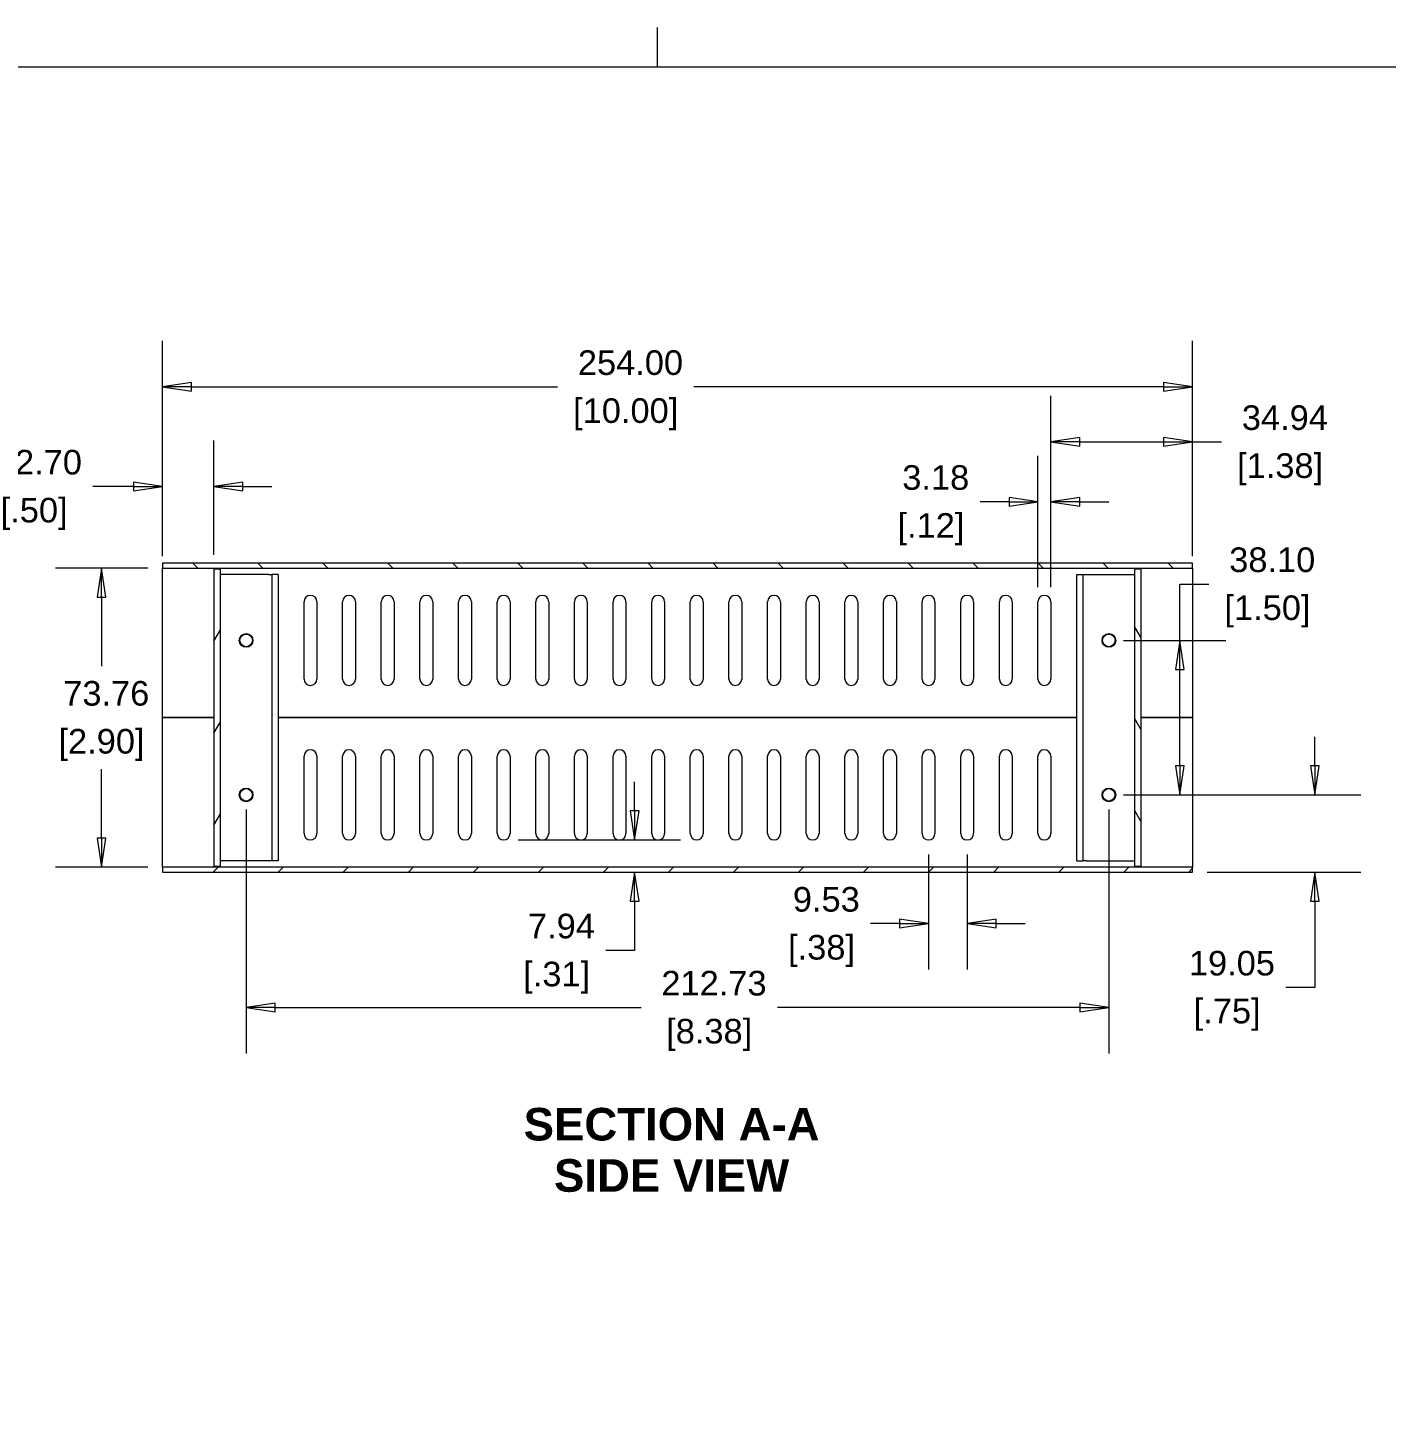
# Model space of a CAD drawing. Header units: millimetres. Extents: x 13 to 985, y 13 to 758.
# Drawn here: x 343.6 to 678.7, y 418.4 to 758.1 of the extents above; entities that cross this region are included whole.
import ezdxf

# ---------------------------------------------------------------- set-up
doc = ezdxf.new("R2010")
doc.units = ezdxf.units.MM
doc.header["$LTSCALE"] = 3.571429
for name, color, linetype, lineweight in [('Dimension (ANSI)', 7, 'Continuous', 9), ('Hatch (ANSI)', 7, 'Continuous', 9), ('Sketch Geometry (ANSI)', 7, 'Continuous', 9), ('Symbol (ANSI)', 7, 'Continuous', 9), ('Visible (ANSI)', 7, 'Continuous', 9)]:
    doc.layers.add(name, color=color, linetype=linetype, lineweight=lineweight)
doc.styles.add('Label Text (ANSI)', font='Arial Bold.ttf')
doc.styles.add('Note Text (ANSI)', font='Arial.ttf')
doc.dimstyles.new('Default - mm_inch (ANSI)', dxfattribs={"dimscale": 3.571429, "dimtxt": 1.7, "dimasz": 2, "dimexe": 3.175, "dimexo": 1, "dimgap": 0.8, "dimtad": 0, "dimtih": 1, "dimtoh": 1, "dimrnd": 1e-08, "dimzin": 4, "dimdsep": 46, "dimtxsty": 'Note Text (ANSI)', "dimblk": 'Filled-1', "dimcen": 0.09, "dimdle": 10, "dimclrd": 256, "dimclre": 256, "dimclrt": 256, "dimadec": 1, "dimazin": 0, "dimtfac": 1.176471, "dimtofl": 0, "dimtmove": 0, "dimatfit": 3, "dimfxl": 1, "dimtolj": 1, "dimtzin": 0, "dimlwd": -1, "dimlwe": -1, "dimarcsym": 0})

# ---------------------------------------------------------------- blocks, each defined once
blk = doc.blocks.new('Borders Default Border')
at = {"layer": 'Sketch Geometry (ANSI)'}
blk.add_line((139.7, 209.55), (139.7, 212.266), dxfattribs=at)
at = {"layer": 'Sketch Geometry (ANSI)', "flags": 128}
blk.add_lwpolyline([(6.35, 6.35), (6.35, 209.55), (273.05, 209.55), (273.05, 6.35), (6.35, 6.35)], dxfattribs=at)
blk = doc.blocks.new('Filled-1')
at = {"color": 0}
for p, q in [((0, 0), (-1, 0.15)), ((-1, 0.15), (-1, -0.15)), ((-1, 0), (0, 0)), ((-1, -0.15), (0, 0))]:
    blk.add_line(p, q, dxfattribs=at)
at = {"color": 0, "flags": 128}
blk.add_lwpolyline([(-1, -0.15), (0, 0), (-1, 0.15), (-1, -0.15)], dxfattribs=at)
at = {"color": 0}
blk.add_solid([(-1, -0.15), (0, 0), (-1, 0.15), (-1, -0.15)], dxfattribs=at)
blk = doc.blocks.new('*D27')
at = {"layer": 'Defpoints', "color": 0, "transparency": 16777216}
for p in [(397.5, 568.8), (610.22, 568.8), (610.22, 516.34)]:
    blk.add_point(p, dxfattribs=at)
at = {"layer": 'Dimension (ANSI)', "transparency": 16777216}
for p, q in [((397.5, 565.23), (397.5, 505)), ((610.22, 565.23), (610.22, 505)), ((404.64, 516.34), (494.87, 516.34)), ((603.08, 516.34), (528.5, 516.34))]:
    blk.add_line(p, q, dxfattribs=at)
at = {"layer": 'Dimension (ANSI)', "transparency": 16777216, "xscale": 7.142857142857142, "yscale": 7.142857142857142, "zscale": 7.142857142857142, "rotation": 180}
blk.add_blockref('Filled-1', (397.5, 516.34), dxfattribs=at)
at = {"layer": 'Dimension (ANSI)', "transparency": 16777216, "xscale": 7.142857142857142, "yscale": 7.142857142857142, "zscale": 7.142857142857142}
blk.add_blockref('Filled-1', (610.22, 516.34), dxfattribs=at)
at = {"layer": 'Dimension (ANSI)', "transparency": 16777216, "attachment_point": 5, "style": 'Note Text (ANSI)'}
for s, insert, char_height in [('\\A1; 212.73', (511.68, 522.3), 6.0714), ('\\A1;[8.38]', (511.68, 509.59), 6.071)]:
    blk.add_mtext(s, dxfattribs=dict(at, insert=insert, char_height=char_height))
blk = doc.blocks.new('*D36')
at = {"layer": 'Defpoints', "color": 0, "transparency": 16777216}
for p in [(376.86, 669.43), (376.86, 625.95), (630.86, 625.95)]:
    blk.add_point(p, dxfattribs=at)
at = {"layer": 'Dimension (ANSI)', "transparency": 16777216}
for p, q in [((376.86, 629.52), (376.86, 680.77)), ((630.86, 629.52), (630.86, 680.77)), ((384, 669.43), (474.29, 669.43)), ((623.72, 669.43), (507.89, 669.43))]:
    blk.add_line(p, q, dxfattribs=at)
at = {"layer": 'Dimension (ANSI)', "transparency": 16777216, "xscale": 7.142857142857142, "yscale": 7.142857142857142, "zscale": 7.142857142857142, "rotation": 180}
blk.add_blockref('Filled-1', (376.86, 669.43), dxfattribs=at)
at = {"layer": 'Dimension (ANSI)', "transparency": 16777216, "xscale": 7.142857142857142, "yscale": 7.142857142857142, "zscale": 7.142857142857142}
blk.add_blockref('Filled-1', (630.86, 669.43), dxfattribs=at)
at = {"layer": 'Dimension (ANSI)', "transparency": 16777216, "char_height": 6.0714, "attachment_point": 5, "style": 'Note Text (ANSI)'}
for s, insert in [('\\A1; 254.00', (491.09, 675.39)), ('\\A1;[10.00]', (491.09, 662.68))]:
    blk.add_mtext(s, dxfattribs=dict(at, insert=insert))
blk = doc.blocks.new('*D37')
at = {"layer": 'Defpoints', "color": 0, "transparency": 16777216}
for p in [(376.86, 644.87), (376.86, 624.12), (389.56, 624.45)]:
    blk.add_point(p, dxfattribs=at)
at = {"layer": 'Dimension (ANSI)', "transparency": 16777216}
for p, q in [((376.86, 627.7), (376.86, 656.21)), ((389.56, 628.03), (389.56, 656.21)), ((369.72, 644.87), (359.68, 644.87)), ((396.7, 644.87), (403.85, 644.87))]:
    blk.add_line(p, q, dxfattribs=at)
at = {"layer": 'Dimension (ANSI)', "transparency": 16777216, "xscale": 7.142857142857142, "yscale": 7.142857142857142, "zscale": 7.142857142857142}
blk.add_blockref('Filled-1', (376.86, 644.87), dxfattribs=at)
at = {"layer": 'Dimension (ANSI)', "transparency": 16777216, "xscale": 7.142857142857142, "yscale": 7.142857142857142, "zscale": 7.142857142857142, "rotation": 180}
blk.add_blockref('Filled-1', (389.56, 644.87), dxfattribs=at)
at = {"layer": 'Dimension (ANSI)', "transparency": 16777216, "char_height": 6.071, "attachment_point": 5, "style": 'Note Text (ANSI)'}
for s, insert in [('\\A1; 12.70', (345.23, 650.83)), ('\\A1;[.50]', (345.23, 638.12))]:
    blk.add_mtext(s, dxfattribs=dict(at, insert=insert))
blk = doc.blocks.new('*D38')
at = {"layer": 'Defpoints', "color": 0, "transparency": 16777216}
for p in [(610.22, 606.9), (610.22, 568.8), (627.75, 568.8)]:
    blk.add_point(p, dxfattribs=at)
at = {"layer": 'Dimension (ANSI)', "transparency": 16777216}
for p, q in [((627.75, 606.9), (627.75, 620.8)), ((627.75, 620.8), (634.89, 620.8)), ((613.8, 606.9), (639.09, 606.9)), ((627.75, 575.95), (627.75, 599.76)), ((613.8, 568.8), (639.09, 568.8))]:
    blk.add_line(p, q, dxfattribs=at)
at = {"layer": 'Dimension (ANSI)', "transparency": 16777216, "xscale": 7.142857142857142, "yscale": 7.142857142857142, "zscale": 7.142857142857142}
for p, rotation in [((627.75, 606.9), 90), ((627.75, 568.8), 270)]:
    blk.add_blockref('Filled-1', p, dxfattribs=dict(at, rotation=rotation))
at = {"layer": 'Dimension (ANSI)', "transparency": 16777216, "char_height": 6.071, "attachment_point": 5, "style": 'Note Text (ANSI)'}
for s, insert in [('\\A1; 38.10', (649.33, 626.76)), ('\\A1;[1.50]', (649.33, 614.05))]:
    blk.add_mtext(s, dxfattribs=dict(at, insert=insert))
blk = doc.blocks.new('*D39')
at = {"layer": 'Defpoints', "color": 0, "transparency": 16777216}
for p in [(610.22, 568.8), (661.01, 568.8), (630.86, 549.75)]:
    blk.add_point(p, dxfattribs=at)
at = {"layer": 'Dimension (ANSI)', "transparency": 16777216}
for p, q in [((661.01, 575.95), (661.01, 583.09)), ((613.8, 568.8), (672.35, 568.8)), ((634.43, 549.75), (672.35, 549.75)), ((661.01, 542.61), (661.01, 521.28)), ((661.01, 521.28), (653.87, 521.28))]:
    blk.add_line(p, q, dxfattribs=at)
at = {"layer": 'Dimension (ANSI)', "transparency": 16777216, "xscale": 7.142857142857142, "yscale": 7.142857142857142, "zscale": 7.142857142857142}
for p, rotation in [((661.01, 568.8), 270), ((661.01, 549.75), 90)]:
    blk.add_blockref('Filled-1', p, dxfattribs=dict(at, rotation=rotation))
at = {"layer": 'Dimension (ANSI)', "transparency": 16777216, "char_height": 6.071, "attachment_point": 5, "style": 'Note Text (ANSI)'}
for s, insert in [('\\A1; 19.05', (639.39, 527.24)), ('\\A1;[.75]', (639.39, 514.55))]:
    blk.add_mtext(s, dxfattribs=dict(at, insert=insert))
blk = doc.blocks.new('*D43')
at = {"layer": 'Defpoints', "color": 0, "transparency": 16777216}
for p in [(595.92, 655.86), (630.86, 624.12), (595.92, 616.43)]:
    blk.add_point(p, dxfattribs=at)
at = {"layer": 'Dimension (ANSI)', "transparency": 16777216}
for p, q in [((595.92, 620), (595.92, 667.2)), ((630.86, 627.7), (630.86, 667.2)), ((603.07, 655.86), (623.72, 655.86)), ((630.86, 655.86), (638, 655.86))]:
    blk.add_line(p, q, dxfattribs=at)
at = {"layer": 'Dimension (ANSI)', "transparency": 16777216, "xscale": 7.142857142857142, "yscale": 7.142857142857142, "zscale": 7.142857142857142, "rotation": 180}
blk.add_blockref('Filled-1', (595.92, 655.86), dxfattribs=at)
at = {"layer": 'Dimension (ANSI)', "transparency": 16777216, "xscale": 7.142857142857142, "yscale": 7.142857142857142, "zscale": 7.142857142857142}
blk.add_blockref('Filled-1', (630.86, 655.86), dxfattribs=at)
at = {"layer": 'Dimension (ANSI)', "transparency": 16777216, "char_height": 6.071, "attachment_point": 5, "style": 'Note Text (ANSI)'}
for s, insert in [('\\A1; 34.94', (652.45, 661.82)), ('\\A1;[1.38]', (652.45, 649.11))]:
    blk.add_mtext(s, dxfattribs=dict(at, insert=insert))
blk = doc.blocks.new('*D44')
at = {"layer": 'Defpoints', "color": 0, "transparency": 16777216}
for p in [(460.99, 557.69), (493.3, 557.69), (450.6, 549.75)]:
    blk.add_point(p, dxfattribs=at)
at = {"layer": 'Dimension (ANSI)', "transparency": 16777216}
for p, q in [((493.3, 564.83), (493.3, 571.98)), ((464.56, 557.69), (504.64, 557.69)), ((493.3, 542.61), (493.3, 530.44)), ((493.3, 530.44), (486.16, 530.44))]:
    blk.add_line(p, q, dxfattribs=at)
at = {"layer": 'Dimension (ANSI)', "transparency": 16777216, "xscale": 7.142857142857142, "yscale": 7.142857142857142, "zscale": 7.142857142857142}
for p, rotation in [((493.3, 557.69), 270), ((493.3, 549.75), 90)]:
    blk.add_blockref('Filled-1', p, dxfattribs=dict(at, rotation=rotation))
at = {"layer": 'Dimension (ANSI)', "transparency": 16777216, "char_height": 6.071, "attachment_point": 5, "style": 'Note Text (ANSI)'}
for s, insert in [('\\A1; 7.94', (474.07, 536.4)), ('\\A1;[.31]', (474.07, 523.69))]:
    blk.add_mtext(s, dxfattribs=dict(at, insert=insert))
blk = doc.blocks.new('*D45')
at = {"layer": 'Defpoints', "color": 0, "transparency": 16777216}
for p in [(592.75, 641.09), (592.75, 616.43), (595.92, 616.43)]:
    blk.add_point(p, dxfattribs=at)
at = {"layer": 'Dimension (ANSI)', "transparency": 16777216}
for p, q in [((592.75, 620), (592.75, 652.43)), ((595.92, 620), (595.92, 652.43)), ((585.61, 641.09), (578.46, 641.09)), ((603.07, 641.09), (610.21, 641.09))]:
    blk.add_line(p, q, dxfattribs=at)
at = {"layer": 'Dimension (ANSI)', "transparency": 16777216, "xscale": 7.142857142857142, "yscale": 7.142857142857142, "zscale": 7.142857142857142}
blk.add_blockref('Filled-1', (592.75, 641.09), dxfattribs=at)
at = {"layer": 'Dimension (ANSI)', "transparency": 16777216, "xscale": 7.142857142857142, "yscale": 7.142857142857142, "zscale": 7.142857142857142, "rotation": 180}
blk.add_blockref('Filled-1', (595.92, 641.09), dxfattribs=at)
at = {"layer": 'Dimension (ANSI)', "transparency": 16777216, "char_height": 6.071, "attachment_point": 5, "style": 'Note Text (ANSI)'}
for s, insert in [('\\A1; 3.18', (566.36, 647.05)), ('\\A1;[.12]', (566.36, 634.34))]:
    blk.add_mtext(s, dxfattribs=dict(at, insert=insert))
blk = doc.blocks.new('*D46')
at = {"layer": 'Defpoints', "color": 0, "transparency": 16777216}
for p in [(565.76, 557.69), (575.29, 557.69), (565.76, 537.03)]:
    blk.add_point(p, dxfattribs=at)
at = {"layer": 'Dimension (ANSI)', "transparency": 16777216}
for p, q in [((565.76, 554.12), (565.76, 525.7)), ((575.29, 554.12), (575.29, 525.7)), ((558.62, 537.03), (551.48, 537.03)), ((582.43, 537.03), (589.57, 537.03))]:
    blk.add_line(p, q, dxfattribs=at)
at = {"layer": 'Dimension (ANSI)', "transparency": 16777216, "xscale": 7.142857142857142, "yscale": 7.142857142857142, "zscale": 7.142857142857142}
blk.add_blockref('Filled-1', (565.76, 537.03), dxfattribs=at)
at = {"layer": 'Dimension (ANSI)', "transparency": 16777216, "xscale": 7.142857142857142, "yscale": 7.142857142857142, "zscale": 7.142857142857142, "rotation": 180}
blk.add_blockref('Filled-1', (575.29, 537.03), dxfattribs=at)
at = {"layer": 'Dimension (ANSI)', "transparency": 16777216, "char_height": 6.071, "attachment_point": 5, "style": 'Note Text (ANSI)'}
for s, insert in [('\\A1; 9.53', (539.38, 542.99)), ('\\A1;[.38]', (539.38, 530.29))]:
    blk.add_mtext(s, dxfattribs=dict(at, insert=insert))
blk = doc.blocks.new('*D47')
at = {"layer": 'Defpoints', "color": 0, "transparency": 16777216}
for p in [(376.86, 624.73), (361.84, 550.97), (376.86, 550.97)]:
    blk.add_point(p, dxfattribs=at)
at = {"layer": 'Dimension (ANSI)', "transparency": 16777216}
for p, q in [((373.29, 624.73), (350.5, 624.73)), ((361.84, 617.59), (361.84, 600.56)), ((361.84, 558.12), (361.84, 575.15)), ((373.29, 550.97), (350.5, 550.97))]:
    blk.add_line(p, q, dxfattribs=at)
at = {"layer": 'Dimension (ANSI)', "transparency": 16777216, "xscale": 7.142857142857142, "yscale": 7.142857142857142, "zscale": 7.142857142857142}
for p, rotation in [((361.84, 624.73), 90), ((361.84, 550.97), 270)]:
    blk.add_blockref('Filled-1', p, dxfattribs=dict(at, rotation=rotation))
at = {"layer": 'Dimension (ANSI)', "transparency": 16777216, "char_height": 6.071, "attachment_point": 5, "style": 'Note Text (ANSI)'}
for s, insert in [('\\A1; 73.76', (361.84, 593.81)), ('\\A1;[2.90]', (361.84, 581.11))]:
    blk.add_mtext(s, dxfattribs=dict(at, insert=insert))

msp = doc.modelspace()

# ---------------------------------------------------------------- hatches: boundary and pattern name
at = {"layer": 'Hatch (ANSI)'}
h = msp.add_hatch(dxfattribs=at)
h.set_pattern_fill('ANSI31', color=256, scale=90.714286, angle=90.0002105, style=0)
h.set_pattern_definition([(135.0002, (0, 0), (-8.01806, -8.01812), [])])
h.paths.add_polyline_path([(630.86205, 624.73423), (630.86205, 625.95343), (376.86205, 625.95343), (376.86205, 624.73423)])
h = msp.add_hatch(dxfattribs=at)
h.set_pattern_fill('ANSI31', color=256, scale=90.714286, angle=14.9999778, style=0)
h.set_pattern_definition([(60, (0, 0), (-9.8201, 5.66965), [])])
h.paths.add_polyline_path([(391.18765, 624.45483), (389.56205, 624.45483), (389.56205, 551.25203), (391.18765, 551.25203)])
h = msp.add_hatch(dxfattribs=at)
h.set_pattern_fill('ANSI31', color=256, scale=90.714286, angle=75.0001754, style=0)
h.set_pattern_definition([(120.0002, (0, 0), (-9.82009, -5.66967), [])])
h.paths.add_polyline_path([(616.53645, 551.25203), (618.16205, 551.25203), (618.16205, 624.45483), (616.53645, 624.45483)])
h = msp.add_hatch(dxfattribs=at)
h.set_pattern_fill('ANSI31', color=256, scale=90.714286, style=0)
h.set_pattern_definition([(45, (0, 0), (-8.01809, 8.01809), [])])
h.paths.add_polyline_path([(630.86205, 549.75343), (630.86205, 550.97263), (376.86205, 550.97263), (376.86205, 549.75343)])

# ---------------------------------------------------------------- linework, layer by layer
at = {"layer": 'Visible (ANSI)'}
for p, q in [((630.86205, 625.95343), (376.86205, 625.95343)), ((376.86205, 625.95343), (376.86205, 624.73423)), ((630.86205, 624.73423), (630.86205, 625.95343)), ((376.86205, 624.73423), (630.86205, 624.73423)), ((376.86205, 624.12463), (376.86205, 624.73423)), ((376.86205, 587.85343), (376.86205, 624.12463)), ((391.18765, 624.45483), (389.56205, 624.45483)), ((389.56205, 624.45483), (389.56205, 551.25203)), ((391.18765, 551.25203), (391.18765, 624.45483)), ((392.00045, 623.18483), (391.18765, 623.18483)), ((402.99865, 623.18483), (392.00045, 623.18483)), ((402.99865, 623.18483), (403.81145, 623.18483)), ((405.43705, 623.18483), (403.81145, 623.18483)), ((403.81145, 623.18483), (403.81145, 552.52203)), ((405.43705, 623.18483), (405.43705, 552.52203)), ((602.28705, 623.18483), (603.91265, 623.18483)), ((602.28705, 552.52203), (602.28705, 623.18483)), ((603.91265, 623.18483), (604.72545, 623.18483)), ((603.91265, 552.52203), (603.91265, 623.18483)), ((604.72545, 623.18483), (615.72365, 623.18483)), ((615.72365, 623.18483), (616.53645, 623.18483)), ((618.16205, 624.45483), (616.53645, 624.45483)), ((616.53645, 624.45483), (616.53645, 551.25203)), ((618.16205, 551.25203), (618.16205, 624.45483)), ((630.86205, 624.73423), (630.86205, 624.12463)), ((630.86205, 624.12463), (630.86205, 587.85343)), ((411.77435, 597.37843), (411.77435, 616.42843)), ((414.94935, 616.42843), (414.94935, 597.37843)), ((421.29935, 597.37843), (421.29935, 616.42843)), ((424.47435, 616.42843), (424.47435, 597.37843)), ((430.82435, 597.37843), (430.82435, 616.42843)), ((433.99935, 616.42843), (433.99935, 597.37843)), ((440.34935, 597.37843), (440.34935, 616.42843)), ((443.52435, 616.42843), (443.52435, 597.37843)), ((449.87435, 597.37843), (449.87435, 616.42843)), ((453.04935, 616.42843), (453.04935, 597.37843)), ((459.39935, 597.37843), (459.39935, 616.42843)), ((462.57435, 616.42843), (462.57435, 597.37843)), ((468.92435, 597.37843), (468.92435, 616.42843)), ((472.09935, 616.42843), (472.09935, 597.37843)), ((478.44935, 597.37843), (478.44935, 616.42843)), ((481.62435, 616.42843), (481.62435, 597.37843)), ((487.97435, 597.37843), (487.97435, 616.42843)), ((491.14935, 616.42843), (491.14935, 597.37843)), ((497.49935, 597.37843), (497.49935, 616.42843)), ((500.67435, 616.42843), (500.67435, 597.37843)), ((507.02435, 597.37843), (507.02435, 616.42843)), ((510.19935, 616.42843), (510.19935, 597.37843)), ((516.54935, 597.37843), (516.54935, 616.42843)), ((519.72435, 616.42843), (519.72435, 597.37843)), ((526.07435, 597.37843), (526.07435, 616.42843)), ((529.24935, 616.42843), (529.24935, 597.37843)), ((535.59935, 597.37843), (535.59935, 616.42843)), ((538.77435, 616.42843), (538.77435, 597.37843)), ((545.12435, 597.37843), (545.12435, 616.42843)), ((548.29935, 616.42843), (548.29935, 597.37843)), ((554.64935, 597.37843), (554.64935, 616.42843)), ((557.82435, 616.42843), (557.82435, 597.37843)), ((564.17435, 597.37843), (564.17435, 616.42843)), ((567.34935, 616.42843), (567.34935, 597.37843)), ((573.69935, 597.37843), (573.69935, 616.42843)), ((576.87435, 616.42843), (576.87435, 597.37843)), ((583.22435, 597.37843), (583.22435, 616.42843)), ((586.39935, 616.42843), (586.39935, 597.37843)), ((592.74935, 597.37843), (592.74935, 616.42843)), ((595.92435, 616.42843), (595.92435, 597.37843)), ((376.86205, 551.58223), (376.86205, 587.85343)), ((376.86205, 587.85343), (389.56205, 587.85343)), ((389.56205, 587.85343), (376.86205, 587.85343)), ((405.43705, 587.85343), (602.28705, 587.85343)), ((602.28705, 587.85343), (405.43705, 587.85343)), ((618.16205, 587.85343), (630.86205, 587.85343)), ((630.86205, 587.85343), (618.16205, 587.85343)), ((630.86205, 587.85343), (630.86205, 551.58223)), ((411.77435, 559.27843), (411.77435, 578.32843)), ((414.94935, 578.32843), (414.94935, 559.27843)), ((421.29935, 559.27843), (421.29935, 578.32843)), ((424.47435, 578.32843), (424.47435, 559.27843)), ((430.82435, 559.27843), (430.82435, 578.32843)), ((433.99935, 578.32843), (433.99935, 559.27843)), ((440.34935, 559.27843), (440.34935, 578.32843)), ((443.52435, 578.32843), (443.52435, 559.27843)), ((449.87435, 559.27843), (449.87435, 578.32843)), ((453.04935, 578.32843), (453.04935, 559.27843)), ((459.39935, 559.27843), (459.39935, 578.32843)), ((462.57435, 578.32843), (462.57435, 559.27843)), ((468.92435, 559.27843), (468.92435, 578.32843)), ((472.09935, 578.32843), (472.09935, 559.27843)), ((478.44935, 559.27843), (478.44935, 578.32843)), ((481.62435, 578.32843), (481.62435, 559.27843)), ((487.97435, 559.27843), (487.97435, 578.32843)), ((491.14935, 578.32843), (491.14935, 559.27843)), ((497.49935, 559.27843), (497.49935, 578.32843)), ((500.67435, 578.32843), (500.67435, 559.27843)), ((507.02435, 559.27843), (507.02435, 578.32843)), ((510.19935, 578.32843), (510.19935, 559.27843)), ((516.54935, 559.27843), (516.54935, 578.32843)), ((519.72435, 578.32843), (519.72435, 559.27843)), ((526.07435, 559.27843), (526.07435, 578.32843)), ((529.24935, 578.32843), (529.24935, 559.27843)), ((535.59935, 559.27843), (535.59935, 578.32843)), ((538.77435, 578.32843), (538.77435, 559.27843)), ((545.12435, 559.27843), (545.12435, 578.32843)), ((548.29935, 578.32843), (548.29935, 559.27843)), ((554.64935, 559.27843), (554.64935, 578.32843)), ((557.82435, 578.32843), (557.82435, 559.27843)), ((564.17435, 559.27843), (564.17435, 578.32843)), ((567.34935, 578.32843), (567.34935, 559.27843)), ((573.69935, 559.27843), (573.69935, 578.32843)), ((576.87435, 578.32843), (576.87435, 559.27843)), ((583.22435, 559.27843), (583.22435, 578.32843)), ((586.39935, 578.32843), (586.39935, 559.27843)), ((592.74935, 559.27843), (592.74935, 578.32843)), ((595.92435, 578.32843), (595.92435, 559.27843)), ((376.86205, 550.97263), (376.86205, 551.58223)), ((630.86205, 550.97263), (376.86205, 550.97263)), ((376.86205, 550.97263), (376.86205, 549.75343)), ((389.56205, 551.25203), (391.18765, 551.25203)), ((392.00045, 552.52203), (391.18765, 552.52203)), ((402.99865, 552.52203), (392.00045, 552.52203)), ((403.81145, 552.52203), (402.99865, 552.52203)), ((405.43705, 552.52203), (403.81145, 552.52203)), ((602.28705, 552.52203), (603.91265, 552.52203)), ((604.72545, 552.52203), (603.91265, 552.52203)), ((604.72545, 552.52203), (615.72365, 552.52203)), ((615.72365, 552.52203), (616.53645, 552.52203)), ((616.53645, 551.25203), (618.16205, 551.25203)), ((630.86205, 551.58223), (630.86205, 550.97263)), ((630.86205, 549.75343), (630.86205, 550.97263)), ((376.86205, 549.75343), (630.86205, 549.75343))]:
    msp.add_line(p, q, dxfattribs=at)
for centre, radius in [((397.49955, 606.90343), 1.6891), ((397.49955, 606.90343), 1.54688), ((610.22455, 606.90343), 1.6891), ((610.22455, 606.90343), 1.54688), ((397.49955, 568.80343), 1.6891), ((397.49955, 568.80343), 1.54688), ((610.22455, 568.80343), 1.6891), ((610.22455, 568.80343), 1.54688)]:
    msp.add_circle(centre, radius, dxfattribs=at)
for centre, start, end in [((413.36185, 616.42843), 0, 180), ((422.88685, 616.42843), 0, 180), ((432.41185, 616.42843), 0, 180), ((441.93685, 616.42843), 0, 180), ((451.46185, 616.42843), 0, 180), ((460.98685, 616.42843), 0, 180), ((470.51185, 616.42843), 0, 180), ((480.03685, 616.42843), 0, 180), ((489.56185, 616.42843), 0, 180), ((499.08685, 616.42843), 0, 180), ((508.61185, 616.42843), 0, 180), ((518.13685, 616.42843), 0, 180), ((527.66185, 616.42843), 0, 180), ((537.18685, 616.42843), 0, 180), ((546.71185, 616.42843), 0, 180), ((556.23685, 616.42843), 0, 180), ((565.76185, 616.42843), 0, 180), ((575.28685, 616.42843), 0, 180), ((584.81185, 616.42843), 0, 180), ((594.33685, 616.42843), 0, 180), ((413.36185, 597.37843), 180, 0), ((422.88685, 597.37843), 180, 0), ((432.41185, 597.37843), 180, 0), ((441.93685, 597.37843), 180, 0), ((451.46185, 597.37843), 180, 0), ((460.98685, 597.37843), 180, 0), ((470.51185, 597.37843), 180, 0), ((480.03685, 597.37843), 180, 0), ((489.56185, 597.37843), 180, 0), ((499.08685, 597.37843), 180, 0), ((508.61185, 597.37843), 180, 0), ((518.13685, 597.37843), 180, 0), ((527.66185, 597.37843), 180, 0), ((537.18685, 597.37843), 180, 0), ((546.71185, 597.37843), 180, 0), ((556.23685, 597.37843), 180, 0), ((565.76185, 597.37843), 180, 0), ((575.28685, 597.37843), 180, 0), ((584.81185, 597.37843), 180, 0), ((594.33685, 597.37843), 180, 0), ((413.36185, 578.32843), 0, 180), ((422.88685, 578.32843), 0, 180), ((432.41185, 578.32843), 0, 180), ((441.93685, 578.32843), 0, 180), ((451.46185, 578.32843), 0, 180), ((460.98685, 578.32843), 0, 180), ((470.51185, 578.32843), 0, 180), ((480.03685, 578.32843), 0, 180), ((489.56185, 578.32843), 0, 180), ((499.08685, 578.32843), 0, 180), ((508.61185, 578.32843), 0, 180), ((518.13685, 578.32843), 0, 180), ((527.66185, 578.32843), 0, 180), ((537.18685, 578.32843), 0, 180), ((546.71185, 578.32843), 0, 180), ((556.23685, 578.32843), 0, 180), ((565.76185, 578.32843), 0, 180), ((575.28685, 578.32843), 0, 180), ((584.81185, 578.32843), 0, 180), ((594.33685, 578.32843), 0, 180), ((413.36185, 559.27843), 180, 0), ((422.88685, 559.27843), 180, 0), ((432.41185, 559.27843), 180, 0), ((441.93685, 559.27843), 180, 0), ((451.46185, 559.27843), 180, 0), ((460.98685, 559.27843), 180, 0), ((470.51185, 559.27843), 180, 0), ((480.03685, 559.27843), 180, 0), ((489.56185, 559.27843), 180, 0), ((499.08685, 559.27843), 180, 0), ((508.61185, 559.27843), 180, 0), ((518.13685, 559.27843), 180, 0), ((527.66185, 559.27843), 180, 0), ((537.18685, 559.27843), 180, 0), ((546.71185, 559.27843), 180, 0), ((556.23685, 559.27843), 180, 0), ((565.76185, 559.27843), 180, 0), ((575.28685, 559.27843), 180, 0), ((584.81185, 559.27843), 180, 0), ((594.33685, 559.27843), 180, 0)]:
    msp.add_arc(centre, 1.5875, start, end, dxfattribs=at)

# ---------------------------------------------------------------- block references
at = {"xscale": 3.571428571428571, "yscale": 3.571428571428571, "zscale": 3.571428571428571}
msp.add_blockref('Borders Default Border', (0, 0), dxfattribs=at)

# ---------------------------------------------------------------- texts
at = {"layer": 'Symbol (ANSI)', "attachment_point": 7, "style": 'Label Text (ANSI)'}
for s, insert, char_height in [('SECTION A-A', (465.92926, 483.42316), 8.0357141), ('SIDE VIEW', (473.41068, 470.77734), 8.035714)]:
    msp.add_mtext(s, dxfattribs=dict(at, insert=insert, char_height=char_height))

# ---------------------------------------------------------------- dimensions: what is measured, and where the dimension line sits
at = {"layer": 'Dimension (ANSI)'}
for base, p1, p2, angle, text, override, picture, middle in [((376.86205, 669.43169), (630.86205, 625.95343), (376.86205, 625.95343), 180, ' <>\\X[10.00]', {"dimgap": 0.8, "dimtih": 0, "dimtoh": 0, "dimdec": 2, "dimpost": '\\X', "dimtol": 0, "dimlim": 0, "dimtp": 0, "dimtm": 0, "dimtdec": 2, "dimatfit": 1}, '*D36', (491.09101, 669.43169)), ((595.92435, 655.85901), (630.86205, 624.12463), (595.92435, 616.42843), 180, ' <>\\X[1.38]', {"dimgap": 0.8, "dimtih": 0, "dimtoh": 0, "dimdec": 2, "dimpost": '\\X', "dimtol": 0, "dimlim": 0, "dimtp": 0, "dimtm": 0, "dimtdec": 2, "dimatfit": 2}, '*D43', (652.44788, 655.85901)), ((376.86205, 644.86882), (389.56205, 624.45483), (376.86205, 624.12463), 180, ' <>\\X[.50]', {"dimgap": 0.8, "dimtih": 0, "dimtoh": 0, "dimdec": 2, "dimpost": '\\X', "dimtol": 0, "dimlim": 0, "dimtp": 0, "dimtm": 0, "dimtdec": 2, "dimatfit": 1}, '*D37', (345.23456, 644.86882)), ((592.7493548378, 641.0916334165), (595.9243548378, 616.4284318448), (592.7493548378, 616.4284318448), 180, ' <>\\X[.12]', {"dimgap": 0.8, "dimtih": 0, "dimtoh": 0, "dimdec": 2, "dimpost": '\\X', "dimtol": 0, "dimlim": 0, "dimtp": 0, "dimtm": 0, "dimtdec": 2, "dimatfit": 1}, '*D45', (566.360614513, 641.0916334165)), ((627.74685, 568.80343), (610.22455, 606.90343), (610.22455, 568.80343), 90, ' <>\\X[1.50]', {"dimgap": 0.8, "dimdec": 2, "dimpost": '\\X', "dimtol": 0, "dimlim": 0, "dimtp": 0, "dimtm": 0, "dimtdec": 2, "dimatfit": 2}, '*D38', (649.33475, 620.8013)), ((361.84094, 550.97263), (376.86205, 624.73423), (376.86205, 550.97263), 270, ' <>\\X[2.90]', {"dimgap": 0.8, "dimdec": 2, "dimpost": '\\X', "dimtol": 0, "dimlim": 0, "dimtp": 0, "dimtm": 0, "dimtdec": 2, "dimatfit": 1}, '*D47', (361.84094, 587.85343)), ((661.01424, 568.80343), (630.86205, 549.75343), (610.22455, 568.80343), 90, ' <>\\X[.75]', {"dimgap": 0.8, "dimdec": 2, "dimpost": '\\X', "dimtol": 0, "dimlim": 0, "dimtp": 0, "dimtm": 0, "dimtdec": 2, "dimatfit": 1}, '*D39', (639.39321, 521.28082)), ((493.30144, 557.69093), (450.60271, 549.75343), (460.98685, 557.69093), 90, ' <>\\X[.31]', {"dimgap": 0.8, "dimdec": 2, "dimpost": '\\X', "dimse1": 1, "dimtol": 0, "dimlim": 0, "dimtp": 0, "dimtm": 0, "dimtdec": 2, "dimatfit": 1}, '*D44', (474.07419, 530.43892)), ((610.2245548378, 516.3363671684), (397.4995548378, 568.8034318448), (610.2245548378, 568.8034318448), 180, ' <>\\X[8.38]', {"dimgap": 0.8, "dimtih": 0, "dimtoh": 0, "dimdec": 2, "dimpost": '\\X', "dimtol": 0, "dimlim": 0, "dimtp": 0, "dimtm": 0, "dimtdec": 2, "dimatfit": 1}, '*D27', (511.682637213, 516.3363671684)), ((565.7618548378, 537.0345596875), (575.2868548378, 557.6909318448), (565.7618548378, 557.6909318448), 180, ' <>\\X[.38]', {"dimgap": 0.8, "dimtih": 0, "dimtoh": 0, "dimdec": 2, "dimpost": '\\X', "dimtol": 0, "dimlim": 0, "dimtp": 0, "dimtm": 0, "dimtdec": 2, "dimatfit": 1}, '*D46', (539.3793267525, 537.0345596875))]:
    dim = msp.add_linear_dim(base=base, p1=p1, p2=p2, angle=angle, text=text, dimstyle='Default - mm_inch (ANSI)', override=override, dxfattribs=at)
    dim.commit()
    dim.dimension.update_dxf_attribs({"geometry": picture, "text_midpoint": middle, "dimtype": 160})

doc.saveas('drawing.dxf')
